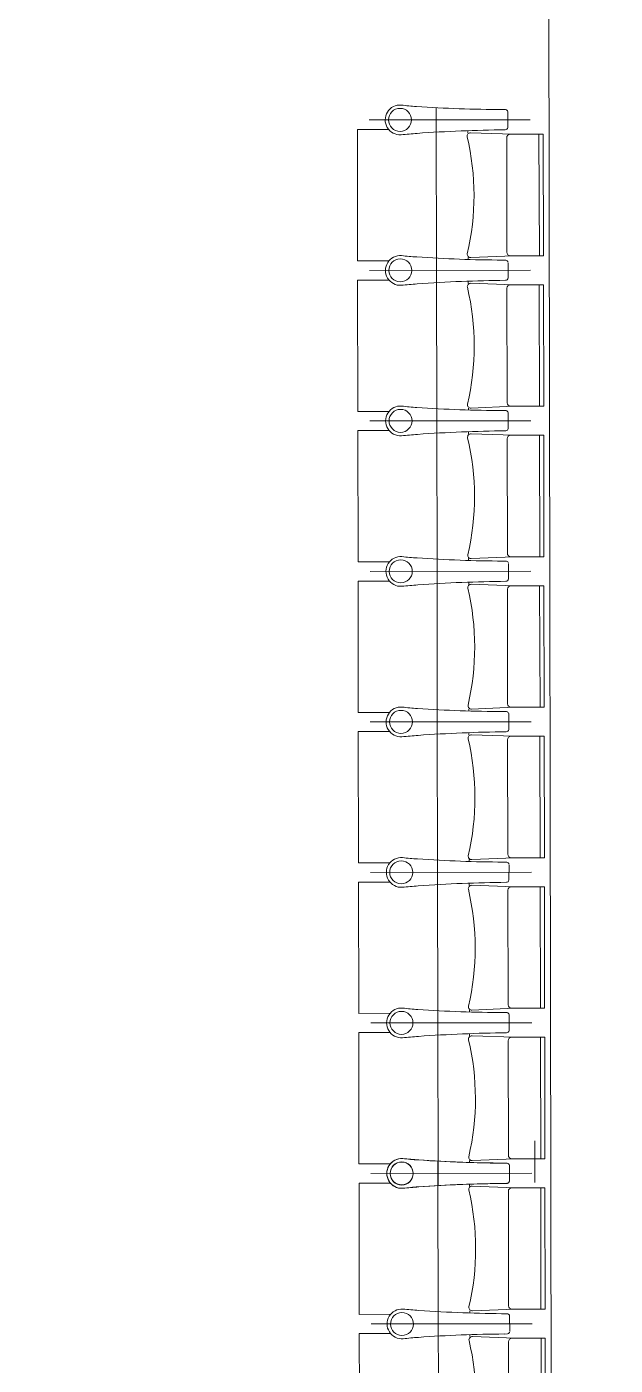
# Model space of a CAD drawing. Header units: millimetres. Extents: x 586 to 1010, y 369 to 668.
# Drawn here: x 682.645 to 684.831, y 474.633 to 479.602 of the extents above; entities that cross this region are included whole.
import ezdxf

# ---------------------------------------------------------------- set-up
doc = ezdxf.new("R2010")
doc.units = ezdxf.units.MM
doc.linetypes.add('CENTER', pattern=[2, 1.25, -0.25, 0.25, -0.25])
doc.linetypes.add('DASHED', pattern=[0.75, 0.5, -0.25])
doc.layers.add('plan line', color=7, linetype='Continuous', lineweight=15)

msp = doc.modelspace()

# ---------------------------------------------------------------- linework, layer by layer
at = {"color": 254, "lineweight": 25}
for points in [[(671.7124, 620.7085), (706.7355, 621.773), (754.2598, 613.8303), (814.6609, 600.1481), (855.7567, 598.0104), (895.0671, 567.0647), (920.0096, 542.0176), (952.0084, 521.2476), (977.2234, 504.6526), (979.6352, 479.2339), (986.3437, 463.8549), (988.7975, 462.3853)], [(654.944, 595.4717), (670.2671, 587.3174), (714.302, 595.1648), (787.0891, 595.1648), (819.3936, 580.9441), (821.0297, 562.8505), (813.4907, 552.7881), (808.7339, 539.6711), (796.4072, 534.7059), (791.0222, 527.249), (791.0222, 507.547), (797.3007, 476.5274), (814.9752, 463.8897), (836.1481, 474.6816), (874.0221, 478.5878), (885.7286, 462.7333), (863.0042, 436.0794), (845.7887, 420.6845), (845.1044, 408.6747)], [(639.2065, 583.4381), (644.7272, 575.638), (657.7961, 553.4401), (668.4043, 543.9291), (682.5178, 548.7307), (692.9838, 555.4778), (711.9339, 556.5828), (734.3456, 532.1334), (750.593, 477.7475), (754.1369, 444.164), (776.4657, 425.4473), (782.6172, 412.2355)]]:
    msp.add_spline(points, degree=3, dxfattribs=at)
at = {"layer": 'plan line'}
for p, q in [((684.6012, 469.5671), (684.5839, 480.5328)), ((684.4242, 479.2946), (684.4113, 479.2948)), ((684.4323, 479.2849), (684.4321, 479.2278)), ((683.8732, 479.2203), (683.9898, 479.2205)), ((683.874, 478.733), (683.8732, 479.2203)), ((684.2843, 479.2165), (684.2843, 479.2081)), ((683.9906, 478.7331), (683.874, 478.733)), ((684.285, 478.7454), (684.285, 478.7381)), ((684.425, 478.7358), (684.4122, 478.736)), ((684.425, 478.7358), (684.4122, 478.736)), ((684.4332, 478.7261), (684.433, 478.669)), ((684.4332, 478.7261), (684.433, 478.669)), ((683.8741, 478.6615), (683.9907, 478.6617)), ((683.8749, 478.1742), (683.8741, 478.6615)), ((684.2851, 478.6577), (684.2852, 478.6493)), ((684.2859, 478.1866), (684.2859, 478.1793)), ((683.9915, 478.1743), (683.8749, 478.1742)), ((684.4259, 478.177), (684.4131, 478.1772)), ((684.4259, 478.177), (684.4131, 478.1772)), ((684.4341, 478.1673), (684.4339, 478.1102)), ((684.4341, 478.1673), (684.4339, 478.1102)), ((683.875, 478.1027), (683.9916, 478.1029)), ((683.8758, 477.6154), (683.875, 478.1027)), ((684.286, 478.0989), (684.286, 478.0905)), ((683.9924, 477.6155), (683.8758, 477.6154)), ((684.2868, 477.6278), (684.2868, 477.6205)), ((684.4268, 477.6182), (684.414, 477.6184)), ((684.4268, 477.6182), (684.414, 477.6184)), ((684.435, 477.6085), (684.4348, 477.5514)), ((684.435, 477.6085), (684.4348, 477.5514)), ((683.8759, 477.5439), (683.9925, 477.5441)), ((683.8767, 477.0566), (683.8759, 477.5439)), ((684.2869, 477.5401), (684.2869, 477.5317)), ((683.9932, 477.0567), (683.8767, 477.0566)), ((684.2876, 477.069), (684.2877, 477.0617)), ((684.4277, 477.0594), (684.4148, 477.0596)), ((684.4277, 477.0594), (684.4148, 477.0596)), ((684.4358, 477.0497), (684.4357, 476.9926)), ((684.4358, 477.0497), (684.4357, 476.9926)), ((683.8768, 476.9851), (683.9934, 476.9853)), ((683.8775, 476.4978), (683.8768, 476.9851)), ((684.2878, 476.9813), (684.2878, 476.9729)), ((683.9941, 476.4979), (683.8775, 476.4978)), ((684.2885, 476.5102), (684.2885, 476.5029)), ((684.4286, 476.5006), (684.4157, 476.5008)), ((684.4286, 476.5006), (684.4157, 476.5008)), ((684.4367, 476.4909), (684.4365, 476.4338)), ((684.4367, 476.4909), (684.4366, 476.4338)), ((683.8776, 476.4263), (683.9942, 476.4265)), ((683.8784, 475.939), (683.8776, 476.4263)), ((684.2887, 476.4225), (684.2887, 476.4141)), ((684.2894, 475.9514), (684.2894, 475.9441)), ((683.995, 475.9392), (683.8784, 475.939)), ((684.4295, 475.9418), (684.4166, 475.942)), ((684.4295, 475.9418), (684.4166, 475.942)), ((684.4376, 475.9321), (684.4374, 475.875)), ((684.4376, 475.9321), (684.4374, 475.875)), ((683.8785, 475.8675), (683.9951, 475.8677)), ((683.8793, 475.3802), (683.8785, 475.8675)), ((684.2895, 475.8637), (684.2896, 475.8553)), ((684.5324, 475.4658), (684.5326, 475.3112)), ((683.9959, 475.3804), (683.8793, 475.3802)), ((684.2903, 475.3926), (684.2903, 475.3853)), ((684.4303, 475.383), (684.4175, 475.3832)), ((684.4386, 475.3173), (684.4382, 475.3744)), ((684.4385, 475.3733), (684.4383, 475.3162)), ((683.996, 475.3089), (683.8794, 475.3087)), ((683.8794, 475.3087), (683.8802, 474.8214)), ((684.2904, 475.2975), (684.2904, 475.3048)), ((684.4305, 475.3076), (684.4176, 475.3073)), ((683.8802, 474.8214), (683.9968, 474.8216)), ((684.2912, 474.8264), (684.2912, 474.8349)), ((684.4394, 474.7585), (684.4391, 474.8156)), ((684.4394, 474.7585), (684.4391, 474.8156)), ((683.9969, 474.7501), (683.8803, 474.7499)), ((683.8803, 474.7499), (683.8811, 474.2626)), ((684.2913, 474.7387), (684.2913, 474.746)), ((684.4313, 474.7488), (684.4185, 474.7485)), ((684.4313, 474.7488), (684.4185, 474.7485))]:
    msp.add_line(p, q, dxfattribs=at)
at = {"layer": 'plan line', "linetype": 'DASHED', "ltscale": 3}
for p, q in [((684.1677, 478.6522), (684.1666, 479.3018)), ((684.1685, 478.0934), (684.1675, 478.743)), ((684.1694, 477.5346), (684.1684, 478.1842)), ((684.1703, 476.9758), (684.1693, 477.6254)), ((684.1712, 476.417), (684.1702, 477.0666)), ((684.1721, 475.8582), (684.171, 476.5078)), ((684.1729, 475.2994), (684.1719, 475.949)), ((684.1728, 475.3903), (684.1738, 474.7408)), ((684.1737, 474.8315), (684.1747, 474.182))]:
    msp.add_line(p, q, dxfattribs=at)
at = {"layer": 'plan line', "linetype": 'CENTER', "ltscale": 3}
for p, q in [((684.5157, 479.257), (683.9177, 479.2561)), ((684.5166, 478.6982), (683.9186, 478.6973)), ((684.5166, 478.6982), (683.9186, 478.6973)), ((684.5174, 478.1394), (683.9195, 478.1385)), ((684.5174, 478.1394), (683.9195, 478.1385)), ((684.5183, 477.5806), (683.9204, 477.5797)), ((684.5183, 477.5806), (683.9204, 477.5797)), ((684.5192, 477.0218), (683.9213, 477.0209)), ((684.5192, 477.0218), (683.9213, 477.0209)), ((684.5201, 476.463), (683.9222, 476.4621)), ((684.5201, 476.463), (683.9222, 476.4621)), ((684.521, 475.9042), (683.923, 475.9033)), ((684.521, 475.9042), (683.923, 475.9033)), ((684.5219, 475.3454), (683.9239, 475.3445)), ((684.5219, 475.3454), (683.9239, 475.3445)), ((684.5227, 474.7866), (683.9248, 474.7857)), ((684.5227, 474.7866), (683.9248, 474.7857))]:
    msp.add_line(p, q, dxfattribs=at)
at = {"layer": 'plan line'}
for points in [[(684.4523, 479.2029), (684.2941, 479.2085, 0.474715), (684.2812, 479.1938, -0.115865), (684.2818, 478.7597, 0.474715), (684.2948, 478.745), (684.4531, 478.7521)], [(684.5479, 479.2031), (684.4409, 479.2029, 0.414214), (684.4282, 479.1902), (684.4289, 478.7648, 0.414214), (684.4416, 478.7521), (684.5494, 478.7522), (684.5479, 479.2031)], [(684.4532, 478.6441), (684.295, 478.6497, 0.474715), (684.282, 478.635, -0.115865), (684.2827, 478.2009, 0.474715), (684.2957, 478.1862), (684.4539, 478.1933)], [(684.5488, 478.6443), (684.4418, 478.6441, 0.414214), (684.4291, 478.6314), (684.4298, 478.206, 0.414214), (684.4425, 478.1933), (684.5503, 478.1934), (684.5488, 478.6443)], [(684.4541, 478.0853), (684.2959, 478.0909, 0.474715), (684.2829, 478.0762, -0.115865), (684.2836, 477.6421, 0.474715), (684.2966, 477.6274), (684.4548, 477.6345)], [(684.5497, 478.0855), (684.4427, 478.0853, 0.414214), (684.43, 478.0726), (684.4307, 477.6472, 0.414214), (684.4434, 477.6345), (684.5511, 477.6346), (684.5497, 478.0855)], [(684.455, 477.5265), (684.2967, 477.5321, 0.474715), (684.2838, 477.5174, -0.115865), (684.2845, 477.0833, 0.474715), (684.2975, 477.0686), (684.4557, 477.0757)], [(684.5506, 477.5267), (684.4435, 477.5265, 0.414214), (684.4309, 477.5138), (684.4315, 477.0884, 0.414214), (684.4443, 477.0757), (684.552, 477.0758), (684.5506, 477.5267)], [(684.4559, 476.9677), (684.2976, 476.9733, 0.474715), (684.2847, 476.9586, -0.115865), (684.2854, 476.5245, 0.474715), (684.2983, 476.5098), (684.4566, 476.5169)], [(684.5514, 476.9679), (684.4444, 476.9677, 0.414214), (684.4317, 476.955), (684.4324, 476.5296, 0.414214), (684.4451, 476.5169), (684.5529, 476.517), (684.5514, 476.9679)], [(684.4568, 476.4089), (684.2985, 476.4145, 0.474715), (684.2856, 476.3998, -0.115865), (684.2863, 475.9657, 0.474715), (684.2992, 475.951), (684.4575, 475.9581)], [(684.5523, 476.4091), (684.4453, 476.4089, 0.414214), (684.4326, 476.3962), (684.4333, 475.9708, 0.414214), (684.446, 475.9581), (684.5538, 475.9582), (684.5523, 476.4091)], [(684.4576, 475.8501), (684.2994, 475.8557, 0.474715), (684.2865, 475.841, -0.115865), (684.2871, 475.4069, 0.474715), (684.3001, 475.3922), (684.4583, 475.3993)], [(684.5532, 475.8503), (684.4462, 475.8501, 0.414214), (684.4335, 475.8374), (684.4342, 475.412, 0.414214), (684.4469, 475.3993), (684.5547, 475.3994), (684.5532, 475.8503)], [(684.4592, 474.8405), (684.301, 474.8344, -0.474715), (684.288, 474.8491, 0.115865), (684.2873, 475.2832, -0.474715), (684.3003, 475.298), (684.4585, 475.2913)], [(684.5548, 474.8407), (684.4478, 474.8405, -0.414214), (684.4351, 474.8532), (684.4344, 475.2786, -0.414214), (684.4471, 475.2913), (684.5548, 475.2915), (684.5548, 474.8407)], [(684.4601, 474.2817), (684.3019, 474.2756, -0.474715), (684.2889, 474.2903, 0.115865), (684.2882, 474.7244, -0.474715), (684.3011, 474.7392), (684.4594, 474.7325)], [(684.5557, 474.2819), (684.4487, 474.2817, -0.414214), (684.4359, 474.2944), (684.4353, 474.7198, -0.414214), (684.4479, 474.7325), (684.5557, 474.7327), (684.5557, 474.2819)]]:
    msp.add_lwpolyline(points, format="xyb", dxfattribs=at)
for points in [[(684.5639, 479.2031), (684.5646, 478.7523), (684.5494, 478.7522), (684.5479, 479.2031), (684.5639, 479.2031)], [(684.5648, 478.6443), (684.5655, 478.1935), (684.5503, 478.1934), (684.5488, 478.6443), (684.5648, 478.6443)], [(684.5657, 478.0855), (684.5664, 477.6347), (684.5511, 477.6346), (684.5497, 478.0855), (684.5657, 478.0855)], [(684.5666, 477.5267), (684.5673, 477.0759), (684.552, 477.0758), (684.5506, 477.5267), (684.5666, 477.5267)], [(684.5674, 476.9679), (684.5681, 476.5171), (684.5529, 476.517), (684.5514, 476.9679), (684.5674, 476.9679)], [(684.5683, 476.4091), (684.569, 475.9583), (684.5538, 475.9582), (684.5523, 476.4091), (684.5683, 476.4091)], [(684.5692, 475.8503), (684.5699, 475.3995), (684.5547, 475.3994), (684.5532, 475.8503), (684.5692, 475.8503)], [(684.5708, 474.8407), (684.5701, 475.2916), (684.5548, 475.2915), (684.5548, 474.8407), (684.5708, 474.8407)], [(684.5717, 474.2819), (684.571, 474.7328), (684.5557, 474.7327), (684.5557, 474.2819), (684.5717, 474.2819)]]:
    msp.add_lwpolyline(points, dxfattribs=at)
for centre in [(684.0319, 479.2566), (684.0328, 478.6978), (684.0328, 478.6978), (684.0337, 478.139), (684.0337, 478.139), (684.0345, 477.5802), (684.0345, 477.5802), (684.0354, 477.0214), (684.0354, 477.0214), (684.0363, 476.4626), (684.0363, 476.4626), (684.0372, 475.9038), (684.0372, 475.9038), (684.0381, 475.345), (684.0381, 475.3443), (684.039, 474.7855), (684.0389, 474.7855)]:
    msp.add_circle(centre, 0.0427, dxfattribs=at)
for centre, radius, start, end in [((684.0321, 479.2563), 0.0554, 85.5424, 273.5847), ((684.1567, 480.2989), 0.9947, 263.0552, 266.318), ((684.4312, 484.2914), 4.9966, 266.1162, 269.7717), ((684.4228, 479.2853), 0.00935, 8.5288, 81.652), ((684.4226, 479.2293), 0.00967, 269.4661, 350.9165), ((684.4236, 475.2647), 3.9554, 94.7628, 95.6309), ((684.4737, 473.8912), 5.3287, 90.5499, 94.0735), ((684.033, 478.6975), 0.0554, 85.5424, 273.5847), ((684.033, 478.6975), 0.0554, 85.5424, 273.5847), ((684.1575, 479.7401), 0.9947, 263.0552, 266.318), ((684.1575, 479.7401), 0.9947, 263.0552, 266.318), ((684.4321, 483.7326), 4.9966, 266.1162, 269.7717), ((684.4321, 483.7326), 4.9966, 266.1162, 269.7717), ((684.4237, 478.7265), 0.00935, 8.5288, 81.652), ((684.4237, 478.7265), 0.00935, 8.5288, 81.652), ((684.4245, 474.7059), 3.9554, 94.7628, 95.6309), ((684.4245, 474.7059), 3.9554, 94.7628, 95.6309), ((684.4746, 473.3324), 5.3287, 90.5499, 94.0735), ((684.4746, 473.3324), 5.3287, 90.5499, 94.0735), ((684.4235, 478.6705), 0.00967, 269.4661, 350.9165), ((684.4235, 478.6705), 0.00967, 269.4661, 350.9165), ((684.0338, 478.1387), 0.0554, 85.5424, 273.5847), ((684.0338, 478.1387), 0.0554, 85.5424, 273.5847), ((684.1584, 479.1813), 0.9947, 263.0552, 266.318), ((684.1584, 479.1813), 0.9947, 263.0552, 266.318), ((684.433, 483.1738), 4.9966, 266.1162, 269.7717), ((684.433, 483.1738), 4.9966, 266.1162, 269.7717), ((684.4246, 478.1677), 0.00935, 8.5288, 81.652), ((684.4246, 478.1677), 0.00935, 8.5288, 81.652), ((684.4254, 474.1471), 3.9554, 94.7628, 95.6309), ((684.4254, 474.1471), 3.9554, 94.7628, 95.6309), ((684.4755, 472.7736), 5.3287, 90.5499, 94.0735), ((684.4755, 472.7736), 5.3287, 90.5499, 94.0735), ((684.4244, 478.1117), 0.00967, 269.4661, 350.9165), ((684.4244, 478.1117), 0.00967, 269.4661, 350.9165), ((684.0347, 477.5799), 0.0554, 85.5424, 273.5847), ((684.0347, 477.5799), 0.0554, 85.5424, 273.5847), ((684.1593, 478.6225), 0.9947, 263.0552, 266.318), ((684.1593, 478.6225), 0.9947, 263.0552, 266.318), ((684.4339, 482.615), 4.9966, 266.1162, 269.7717), ((684.4339, 482.615), 4.9966, 266.1162, 269.7717), ((684.4255, 477.6089), 0.00935, 8.5288, 81.652), ((684.4255, 477.6089), 0.00935, 8.5288, 81.652), ((684.4764, 472.2148), 5.3287, 90.5499, 94.0735), ((684.4764, 472.2148), 5.3287, 90.5499, 94.0735), ((684.4252, 477.5529), 0.00967, 269.4661, 350.9165), ((684.4252, 477.5529), 0.00967, 269.4661, 350.9165), ((684.4263, 473.5883), 3.9554, 94.7628, 95.6309), ((684.4263, 473.5883), 3.9554, 94.7628, 95.6309), ((684.0356, 477.0211), 0.0554, 85.5424, 273.5847), ((684.0356, 477.0211), 0.0554, 85.5424, 273.5847), ((684.1602, 478.0637), 0.9947, 263.0552, 266.318), ((684.1602, 478.0637), 0.9947, 263.0552, 266.318), ((684.4347, 482.0562), 4.9966, 266.1162, 269.7717), ((684.4347, 482.0562), 4.9966, 266.1162, 269.7717), ((684.4263, 477.0501), 0.00935, 8.5288, 81.652), ((684.4263, 477.0501), 0.00935, 8.5288, 81.652), ((684.4261, 476.9941), 0.00967, 269.4661, 350.9165), ((684.4261, 476.9941), 0.00967, 269.4661, 350.9165), ((684.4272, 473.0295), 3.9554, 94.7628, 95.6309), ((684.4272, 473.0295), 3.9554, 94.7628, 95.6309), ((684.4773, 471.656), 5.3287, 90.5499, 94.0735), ((684.4773, 471.656), 5.3287, 90.5499, 94.0735), ((684.0365, 476.4623), 0.0554, 85.5424, 273.5847), ((684.0365, 476.4623), 0.0554, 85.5424, 273.5847), ((684.1611, 477.5049), 0.9947, 263.0552, 266.318), ((684.1611, 477.5049), 0.9947, 263.0552, 266.318), ((684.4356, 481.4974), 4.9966, 266.1162, 269.7717), ((684.4356, 481.4974), 4.9966, 266.1162, 269.7717), ((684.4272, 476.4913), 0.00935, 8.5288, 81.652), ((684.4272, 476.4913), 0.00935, 8.5288, 81.652), ((684.428, 472.4707), 3.9554, 94.7628, 95.6309), ((684.428, 472.4707), 3.9554, 94.7628, 95.6309), ((684.4782, 471.0972), 5.3287, 90.5499, 94.0735), ((684.4782, 471.0972), 5.3287, 90.5499, 94.0735), ((684.427, 476.4353), 0.00967, 269.4661, 350.9165), ((684.427, 476.4353), 0.00967, 269.4661, 350.9165), ((684.0374, 475.9035), 0.0554, 85.5424, 273.5847), ((684.0374, 475.9035), 0.0554, 85.5424, 273.5847), ((684.162, 476.9461), 0.9947, 263.0552, 266.318), ((684.1619, 476.9461), 0.9947, 263.0552, 266.318), ((684.4365, 480.9386), 4.9966, 266.1162, 269.7717), ((684.4365, 480.9386), 4.9966, 266.1162, 269.7717), ((684.4281, 475.9325), 0.00935, 8.5288, 81.652), ((684.4281, 475.9325), 0.00935, 8.5288, 81.652), ((684.4289, 471.9119), 3.9554, 94.7628, 95.6309), ((684.4289, 471.9119), 3.9554, 94.7628, 95.6309), ((684.479, 470.5384), 5.3287, 90.5499, 94.0735), ((684.479, 470.5384), 5.3287, 90.5499, 94.0735), ((684.4279, 475.8765), 0.00967, 269.4661, 350.9165), ((684.4279, 475.8765), 0.00967, 269.4661, 350.9165), ((684.0382, 475.3447), 0.0554, 86.596, 274.6384), ((684.0382, 475.3447), 0.0554, 85.5424, 273.5847), ((684.4172, 479.3374), 3.9554, 264.5499, 265.418), ((684.1628, 476.3873), 0.9947, 263.0552, 266.318), ((684.4374, 480.3798), 4.9966, 266.1162, 269.7717), ((684.463, 480.7111), 5.3287, 266.1073, 269.6309), ((684.4287, 475.3729), 0.00967, 9.2643, 90.7147), ((684.429, 475.3737), 0.00935, 8.5288, 81.652), ((684.4533, 470.3109), 4.9966, 90.409, 94.0646), ((684.4799, 469.9796), 5.3287, 90.5499, 94.0735), ((684.4288, 475.3177), 0.00967, 269.4661, 350.9165), ((684.4291, 475.3169), 0.00935, 278.5288, 351.652), ((684.4298, 471.3531), 3.9554, 94.7628, 95.6309), ((684.1661, 474.3024), 0.9947, 93.8628, 97.1256), ((684.0391, 474.7859), 0.0554, 86.596, 274.6384), ((684.0391, 474.7859), 0.0554, 86.596, 274.6384), ((684.4181, 478.7786), 3.9554, 264.5499, 265.418), ((684.4181, 478.7786), 3.9554, 264.5499, 265.418), ((684.4639, 480.1523), 5.3287, 266.1073, 269.6309), ((684.4639, 480.1523), 5.3287, 266.1073, 269.6309), ((684.4296, 474.8141), 0.00967, 9.2643, 90.7147), ((684.4296, 474.8141), 0.00967, 9.2643, 90.7147), ((684.43, 474.7581), 0.00935, 278.5288, 351.652), ((684.4299, 474.7581), 0.00935, 278.5288, 351.652), ((684.167, 473.7436), 0.9947, 93.8628, 97.1256), ((684.167, 473.7436), 0.9947, 93.8628, 97.1256), ((684.4542, 469.7521), 4.9966, 90.409, 94.0646), ((684.4542, 469.7521), 4.9966, 90.409, 94.0646)]:
    msp.add_arc(centre, radius, start, end, dxfattribs=at)

doc.saveas('drawing.dxf')
